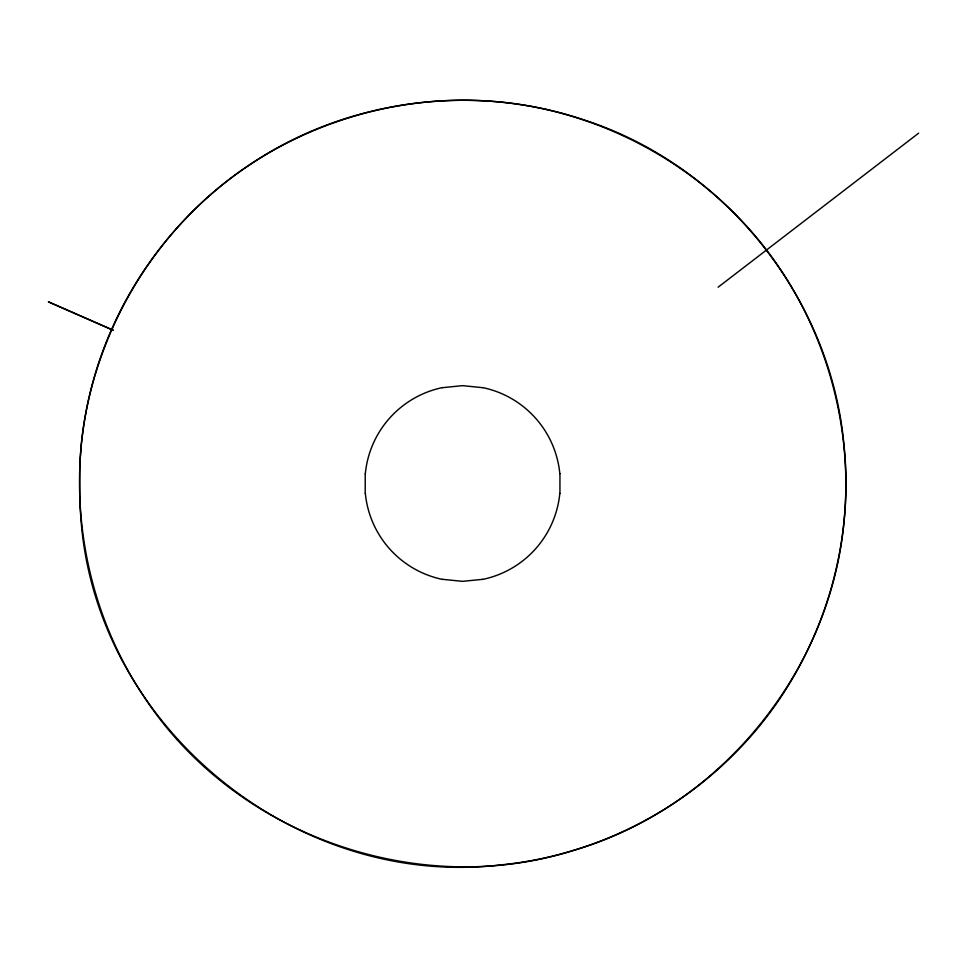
<?xml version="1.0" encoding="UTF-8"?>
<svg xmlns="http://www.w3.org/2000/svg" width="967" height="967" viewBox="0 0 967 967"><rect width="100%" height="100%" fill="white"/><g stroke="black" fill="none" stroke-linecap="round" stroke-linejoin="round"><path stroke-width="1.45" d="M365.224 473.612L365.224 493.388M559.941 493.388L559.941 473.612M718.106 287.211L918.65 133.156M442.535 387.67L462.577 385.652L482.63 387.67M482.63 579.33L462.577 581.348L442.535 579.33M113.151 330.194L48.35 301.813L113.248 330.279M482.642 387.586A97.474 97.474 0 0 1 559.82 473.625M365.333 473.625A97.474 97.474 0 0 1 442.511 387.586M442.511 579.414A97.474 97.474 0 0 1 365.333 493.375M559.82 493.375A97.474 97.474 0 0 1 482.642 579.414M79.729 464.776L79.729 502.284L81.107 521.068C97.099 726.858 295.745 889.108 500.157 864.969C587.658 856.581 671.569 816.764 733.627 754.55C814.021 674.906 855.626 558.551 844.058 445.968L844.058 445.932C831.149 298.138 724.162 164.523 582.823 119.533C472.573 82.521 345.968 99.553 249.619 164.789C181.736 210.057 129.082 277.505 101.668 354.369C60.897 466.686 77.275 597.304 143.865 696.458C233.639 834.485 416.898 900.059 573.854 850.307C719.339 807.65 830.593 672.089 844.058 521.068L844.058 521.032C853.946 421.008 822.591 318.046 758.89 240.324C695.08 162.625 600.217 111.918 500.157 102.031C400.084 92.203 297.147 123.425 219.4 187.187C141.702 250.997 90.995 345.872 81.107 445.932L79.729 464.776"/></g></svg>
